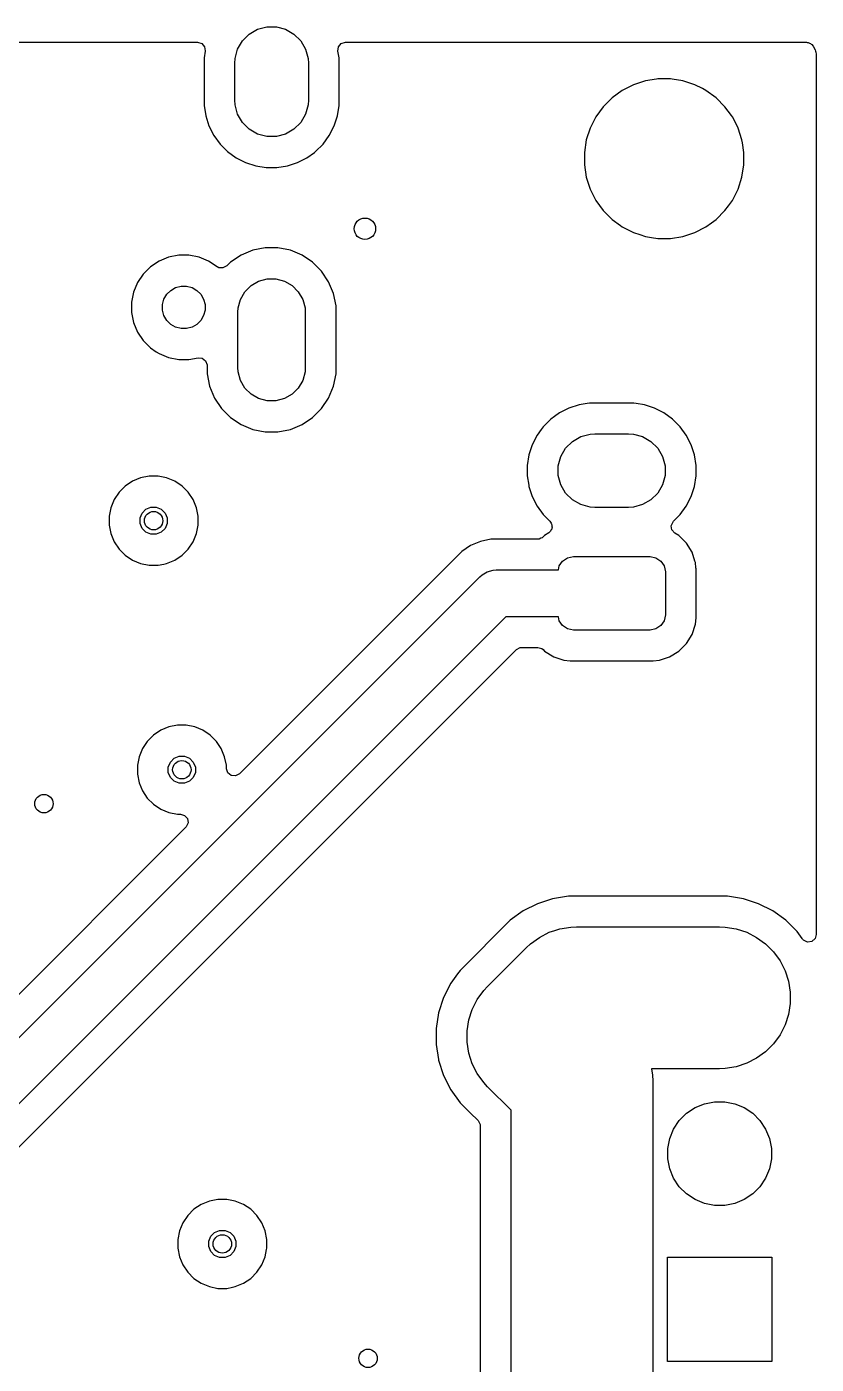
# Model space of a CAD drawing. Header units: inches. Extents: x 5.12 to 6.15, y -4.12 to -1.79.
# Drawn here: x 5.643 to 6.15, y -2.644 to -1.785 of the extents above; entities that cross this region are included whole.
import ezdxf

# ---------------------------------------------------------------- set-up
doc = ezdxf.new("R2010")
doc.units = ezdxf.units.IN
doc.header["$MEASUREMENT"] = 0
doc.layers.add('In2.Cu', color=33, linetype='CONTINUOUS', true_color=0xce7d2c)

msp = doc.modelspace()

# ---------------------------------------------------------------- linework, layer by layer
at = {"layer": 'In2.Cu', "linetype": 'CONTINUOUS'}
for p, q in [((5.79104, -1.78694), (5.797, -1.78534)), ((5.797, -1.78534), (5.80316, -1.78534)), ((5.80316, -1.78534), (5.80912, -1.78694)), ((5.78134, -1.79438), (5.7857, -1.79002)), ((5.7857, -1.79002), (5.79104, -1.78694)), ((5.80912, -1.78694), (5.81446, -1.79002)), ((5.81446, -1.79002), (5.81882, -1.79438)), ((5.50737, -1.79528), (5.75263, -1.79528)), ((5.75263, -1.79528), (5.75527, -1.79605)), ((5.75527, -1.79605), (5.75707, -1.79813)), ((5.75745, -1.80092), (5.75675, -1.80535)), ((5.75707, -1.79813), (5.75746, -1.80085)), ((5.75746, -1.80085), (5.75745, -1.80092)), ((5.77666, -1.80568), (5.77825, -1.79972)), ((5.77825, -1.79972), (5.78134, -1.79438)), ((5.81882, -1.79438), (5.8219, -1.79972)), ((5.8219, -1.79972), (5.8235, -1.80568)), ((5.8427, -1.80092), (5.84306, -1.79819)), ((5.84341, -1.80535), (5.8427, -1.80092)), ((5.84306, -1.79819), (5.84483, -1.79609)), ((5.84483, -1.79609), (5.84746, -1.79528)), ((5.84746, -1.79528), (5.84753, -1.79528)), ((5.84753, -1.79528), (6.14335, -1.79528)), ((6.14335, -1.79528), (6.14388, -1.79543)), ((6.14388, -1.79543), (6.14443, -1.7954)), ((6.14443, -1.7954), (6.14518, -1.79581)), ((6.14518, -1.79581), (6.14599, -1.79605)), ((6.14599, -1.79605), (6.1464, -1.79649)), ((6.1464, -1.79649), (6.14684, -1.79674)), ((6.14684, -1.79674), (6.14766, -1.79786)), ((6.14766, -1.79786), (6.14884, -1.80006)), ((6.14884, -1.80006), (6.1492, -1.80094)), ((6.1492, -1.80094), (6.1494, -1.80158)), ((6.1494, -1.80158), (6.14961, -1.80299)), ((5.75675, -1.80535), (5.75675, -1.83579)), ((5.77646, -1.80876), (5.77666, -1.80568)), ((5.77646, -1.83238), (5.77646, -1.80876)), ((5.8235, -1.80568), (5.8237, -1.80876)), ((5.8237, -1.80876), (5.8237, -1.83238)), ((5.84341, -1.83579), (5.84341, -1.80535)), ((6.14961, -1.80299), (6.14961, -2.36799)), ((6.04701, -1.81895), (6.04001, -1.82006)), ((6.04797, -1.8188), (6.04701, -1.81895)), ((6.05603, -1.8188), (6.04797, -1.8188)), ((6.05712, -1.81897), (6.05603, -1.8188)), ((6.06399, -1.82006), (6.05712, -1.81897)), ((6.02516, -1.82621), (6.01865, -1.83095)), ((6.03235, -1.82255), (6.02516, -1.82621)), ((6.04001, -1.82006), (6.03235, -1.82255)), ((6.07165, -1.82255), (6.06399, -1.82006)), ((6.07659, -1.82507), (6.07165, -1.82255)), ((6.07884, -1.82621), (6.07659, -1.82507)), ((6.08535, -1.83095), (6.07884, -1.82621)), ((6.07884, -1.82621), (6.07884, -1.82621)), ((6.07884, -1.82621), (6.07884, -1.82621)), ((5.75675, -1.83579), (5.75782, -1.84253)), ((5.77666, -1.83547), (5.77646, -1.83238)), ((5.77825, -1.84142), (5.77666, -1.83547)), ((5.8235, -1.83547), (5.8219, -1.84142)), ((5.8237, -1.83238), (5.8235, -1.83547)), ((5.84234, -1.84253), (5.84341, -1.83579)), ((6.01295, -1.83665), (6.00821, -1.84316)), ((6.01865, -1.83095), (6.01295, -1.83665)), ((6.09105, -1.83665), (6.08535, -1.83095)), ((6.09514, -1.84227), (6.09105, -1.83665)), ((5.75782, -1.84253), (5.75993, -1.84901)), ((5.78134, -1.84676), (5.77825, -1.84142)), ((5.8219, -1.84142), (5.81882, -1.84676)), ((5.84023, -1.84901), (5.84234, -1.84253)), ((6.00821, -1.84316), (6.00455, -1.85035)), ((6.09579, -1.84316), (6.09514, -1.84227)), ((6.09812, -1.84774), (6.09579, -1.84316)), ((5.75993, -1.84901), (5.76302, -1.85509)), ((5.7857, -1.85112), (5.78134, -1.84676)), ((5.79104, -1.85421), (5.7857, -1.85112)), ((5.797, -1.8558), (5.79104, -1.85421)), ((5.80912, -1.85421), (5.80316, -1.8558)), ((5.81446, -1.85112), (5.80912, -1.85421)), ((5.81882, -1.84676), (5.81446, -1.85112)), ((5.83714, -1.85509), (5.84023, -1.84901)), ((6.00455, -1.85035), (6.00206, -1.85801)), ((6.09945, -1.85035), (6.09812, -1.84774)), ((6.10194, -1.85801), (6.09945, -1.85035)), ((5.76302, -1.85509), (5.76703, -1.86061)), ((5.76703, -1.86061), (5.77185, -1.86543)), ((5.80316, -1.8558), (5.797, -1.8558)), ((5.8283, -1.86543), (5.83313, -1.86061)), ((5.83313, -1.86061), (5.83714, -1.85509)), ((6.00206, -1.85801), (6.0008, -1.86597)), ((6.10223, -1.85981), (6.10194, -1.85801)), ((6.1032, -1.86597), (6.10223, -1.85981)), ((5.77185, -1.86543), (5.77737, -1.86944)), ((5.77737, -1.86944), (5.78345, -1.87253)), ((5.81671, -1.87253), (5.82279, -1.86944)), ((5.82279, -1.86944), (5.82756, -1.86597)), ((5.82756, -1.86597), (5.8283, -1.86543)), ((6.0008, -1.86597), (6.0008, -1.87403)), ((6.1032, -1.87403), (6.1032, -1.86597)), ((5.78345, -1.87253), (5.78993, -1.87464)), ((5.78993, -1.87464), (5.79667, -1.87571)), ((5.79667, -1.87571), (5.79667, -1.87571)), ((5.79667, -1.87571), (5.80349, -1.87571)), ((5.80349, -1.87571), (5.81022, -1.87464)), ((5.80349, -1.87571), (5.80349, -1.87571)), ((5.81022, -1.87464), (5.81671, -1.87253)), ((6.0008, -1.87403), (6.00206, -1.88199)), ((6.10194, -1.88199), (6.1032, -1.87403)), ((6.00206, -1.88199), (6.00455, -1.88965)), ((6.09945, -1.88965), (6.10194, -1.88199)), ((6.00455, -1.88965), (6.00821, -1.89684)), ((6.00821, -1.89684), (6.01295, -1.90335)), ((6.09334, -1.90021), (6.09579, -1.89684)), ((6.09579, -1.89684), (6.09945, -1.88965)), ((6.01295, -1.90335), (6.01865, -1.90905)), ((6.08536, -1.90905), (6.09105, -1.90336)), ((6.09105, -1.90335), (6.09334, -1.90021)), ((6.09105, -1.90336), (6.09105, -1.90335)), ((6.09105, -1.90335), (6.09105, -1.90335)), ((6.01865, -1.90905), (6.02393, -1.9129)), ((6.02393, -1.9129), (6.02516, -1.91379)), ((6.02516, -1.91379), (6.02974, -1.91612)), ((6.07165, -1.91745), (6.07884, -1.91379)), ((6.07884, -1.91379), (6.0825, -1.91113)), ((6.0825, -1.91113), (6.08535, -1.90905)), ((6.08535, -1.90905), (6.08535, -1.90905)), ((6.08535, -1.90905), (6.08536, -1.90905)), ((6.02974, -1.91612), (6.03235, -1.91745)), ((6.03235, -1.91745), (6.03235, -1.91745)), ((6.03235, -1.91745), (6.03235, -1.91745)), ((6.03235, -1.91745), (6.03645, -1.91878)), ((6.03645, -1.91878), (6.04001, -1.91994)), ((6.04001, -1.91994), (6.04399, -1.92057)), ((6.04399, -1.92057), (6.04797, -1.9212)), ((6.04797, -1.9212), (6.04797, -1.9212)), ((6.04797, -1.9212), (6.05603, -1.9212)), ((6.05603, -1.9212), (6.06399, -1.91994)), ((6.05603, -1.9212), (6.05603, -1.9212)), ((6.06399, -1.91994), (6.07165, -1.91745)), ((5.78801, -1.92883), (5.78049, -1.93195)), ((5.78802, -1.92883), (5.78801, -1.92883)), ((5.79601, -1.92724), (5.78802, -1.92883)), ((5.80415, -1.92724), (5.79601, -1.92724)), ((5.79601, -1.92724), (5.79601, -1.92724)), ((5.81214, -1.92883), (5.80415, -1.92724)), ((5.80415, -1.92724), (5.80415, -1.92724)), ((5.81967, -1.93195), (5.81214, -1.92883)), ((5.81214, -1.92883), (5.81214, -1.92883)), ((5.72243, -1.93944), (5.71777, -1.94411)), ((5.72792, -1.93578), (5.72243, -1.93944)), ((5.73401, -1.93326), (5.72792, -1.93578)), ((5.74048, -1.93197), (5.73401, -1.93326)), ((5.73401, -1.93326), (5.73401, -1.93326)), ((5.74708, -1.93197), (5.74048, -1.93197)), ((5.74048, -1.93197), (5.74048, -1.93197)), ((5.75355, -1.93326), (5.74708, -1.93197)), ((5.74708, -1.93197), (5.74708, -1.93197)), ((5.75964, -1.93578), (5.75355, -1.93326)), ((5.75355, -1.93326), (5.75355, -1.93326)), ((5.76516, -1.93947), (5.75964, -1.93578)), ((5.75964, -1.93578), (5.75964, -1.93578)), ((5.76617, -1.93999), (5.76516, -1.93947)), ((5.76891, -1.94018), (5.76617, -1.93999)), ((5.77133, -1.93886), (5.76891, -1.94018)), ((5.77371, -1.93648), (5.77133, -1.93886)), ((5.78049, -1.93195), (5.77371, -1.93648)), ((5.8197, -1.93197), (5.81967, -1.93195)), ((5.82644, -1.93648), (5.8197, -1.93197)), ((5.8322, -1.94224), (5.82644, -1.93648)), ((5.71777, -1.94411), (5.71411, -1.94959)), ((5.7869, -1.95142), (5.79179, -1.9486)), ((5.79179, -1.9486), (5.79725, -1.94713)), ((5.79725, -1.94713), (5.80291, -1.94713)), ((5.80291, -1.94713), (5.80837, -1.9486)), ((5.80837, -1.9486), (5.81326, -1.95142)), ((5.83673, -1.94901), (5.8322, -1.94224)), ((5.8322, -1.94224), (5.8322, -1.94224)), ((5.71158, -1.95569), (5.7103, -1.96215)), ((5.71411, -1.94959), (5.71158, -1.95569)), ((5.71158, -1.95569), (5.71158, -1.95569)), ((5.73105, -1.96018), (5.73285, -1.95706)), ((5.73285, -1.95706), (5.73539, -1.95452)), ((5.73539, -1.95452), (5.73851, -1.95272)), ((5.73851, -1.95272), (5.74198, -1.95179)), ((5.74198, -1.95179), (5.74558, -1.95179)), ((5.74558, -1.95179), (5.74905, -1.95272)), ((5.74905, -1.95272), (5.75217, -1.95452)), ((5.75217, -1.95452), (5.75471, -1.95706)), ((5.75471, -1.95706), (5.75651, -1.96018)), ((5.78007, -1.96032), (5.7829, -1.95542)), ((5.7829, -1.95542), (5.7869, -1.95142)), ((5.81326, -1.95142), (5.81726, -1.95542)), ((5.81726, -1.95542), (5.82008, -1.96032)), ((5.83985, -1.95654), (5.83673, -1.94901)), ((5.84144, -1.96453), (5.83985, -1.95654)), ((5.7103, -1.96215), (5.7103, -1.96875)), ((5.73012, -1.96365), (5.73105, -1.96018)), ((5.73012, -1.96725), (5.73012, -1.96365)), ((5.75651, -1.96018), (5.75744, -1.96365)), ((5.75744, -1.96365), (5.75744, -1.96725)), ((5.77843, -1.9686), (5.77861, -1.96578)), ((5.77861, -1.96578), (5.78007, -1.96032)), ((5.82008, -1.96032), (5.82155, -1.96578)), ((5.82155, -1.96578), (5.82173, -1.9686)), ((5.84144, -2.00811), (5.84144, -1.96453)), ((5.7103, -1.96875), (5.71158, -1.97522)), ((5.73105, -1.97073), (5.73012, -1.96725)), ((5.73285, -1.97384), (5.73105, -1.97073)), ((5.73539, -1.97638), (5.73285, -1.97384)), ((5.75471, -1.97384), (5.75217, -1.97638)), ((5.75651, -1.97073), (5.75471, -1.97384)), ((5.75744, -1.96725), (5.75651, -1.97073)), ((5.77843, -2.00404), (5.77843, -1.9686)), ((5.82173, -1.9686), (5.82173, -2.00404)), ((5.71158, -1.97522), (5.71158, -1.97522)), ((5.71158, -1.97522), (5.71411, -1.98131)), ((5.71411, -1.98131), (5.71777, -1.9868)), ((5.73851, -1.97818), (5.73539, -1.97638)), ((5.74198, -1.97911), (5.73851, -1.97818)), ((5.74558, -1.97911), (5.74198, -1.97911)), ((5.74905, -1.97818), (5.74558, -1.97911)), ((5.75217, -1.97638), (5.74905, -1.97818)), ((5.71777, -1.9868), (5.72243, -1.99146)), ((5.72243, -1.99146), (5.72608, -1.9939)), ((5.72608, -1.9939), (5.72792, -1.99513)), ((5.72792, -1.99513), (5.73401, -1.99765)), ((5.73401, -1.99765), (5.74048, -1.99894)), ((5.74048, -1.99894), (5.74048, -1.99894)), ((5.74048, -1.99894), (5.74048, -1.99894)), ((5.74048, -1.99894), (5.74708, -1.99894)), ((5.74708, -1.99894), (5.75289, -1.99778)), ((5.74708, -1.99894), (5.74708, -1.99894)), ((5.75289, -1.99778), (5.75563, -1.99803)), ((5.75563, -1.99803), (5.7578, -1.99971)), ((5.7578, -1.99971), (5.75871, -2.00231)), ((5.75871, -2.00231), (5.75872, -2.00257)), ((5.75872, -2.00257), (5.75872, -2.00811)), ((5.75872, -2.00811), (5.76031, -2.0161)), ((5.77861, -2.00686), (5.77843, -2.00404)), ((5.78007, -2.01232), (5.77861, -2.00686)), ((5.82155, -2.00686), (5.82008, -2.01232)), ((5.82173, -2.00404), (5.82155, -2.00686)), ((5.83985, -2.0161), (5.84144, -2.00811)), ((5.76031, -2.0161), (5.76031, -2.0161)), ((5.76031, -2.0161), (5.76343, -2.02363)), ((5.7829, -2.01722), (5.78007, -2.01232)), ((5.7869, -2.02121), (5.7829, -2.01722)), ((5.81726, -2.01722), (5.81326, -2.02121)), ((5.82008, -2.01232), (5.81726, -2.01722)), ((5.83673, -2.02363), (5.83985, -2.0161)), ((5.76343, -2.02363), (5.76795, -2.0304)), ((5.79179, -2.02404), (5.7869, -2.02121)), ((5.79725, -2.0255), (5.79179, -2.02404)), ((5.80291, -2.0255), (5.79725, -2.0255)), ((5.80837, -2.02404), (5.80291, -2.0255)), ((5.81326, -2.02121), (5.80837, -2.02404)), ((5.8322, -2.0304), (5.83673, -2.02363)), ((5.76795, -2.0304), (5.77371, -2.03616)), ((5.82644, -2.03616), (5.8322, -2.0304)), ((5.98481, -2.0332), (5.98166, -2.03549)), ((5.99089, -2.03011), (5.98481, -2.0332)), ((5.99737, -2.028), (5.99089, -2.03011)), ((6.00255, -2.02718), (5.99737, -2.028)), ((6.00411, -2.02693), (6.00255, -2.02718)), ((6.03258, -2.02693), (6.00411, -2.02693)), ((6.03414, -2.02718), (6.03258, -2.02693)), ((6.03932, -2.028), (6.03414, -2.02718)), ((6.0458, -2.03011), (6.03932, -2.028)), ((6.03932, -2.028), (6.03932, -2.028)), ((6.03932, -2.028), (6.03932, -2.028)), ((6.05188, -2.0332), (6.0458, -2.03011)), ((6.0574, -2.03721), (6.05188, -2.0332)), ((5.77371, -2.03616), (5.77371, -2.03616)), ((5.77371, -2.03616), (5.78049, -2.04069)), ((5.78049, -2.04069), (5.78801, -2.0438)), ((5.81214, -2.0438), (5.81967, -2.04069)), ((5.81967, -2.04069), (5.82644, -2.03616)), ((5.97447, -2.04203), (5.97319, -2.0438)), ((5.97929, -2.03721), (5.97447, -2.04203)), ((5.97447, -2.04203), (5.97447, -2.04203)), ((5.97447, -2.04203), (5.97447, -2.04203)), ((5.98166, -2.03549), (5.97929, -2.03721)), ((5.97929, -2.03721), (5.97929, -2.03721)), ((5.97929, -2.03721), (5.97929, -2.03721)), ((6.06222, -2.04203), (6.0574, -2.03721)), ((6.06623, -2.04755), (6.06222, -2.04203)), ((5.78801, -2.0438), (5.79601, -2.04539)), ((5.79601, -2.04539), (5.79601, -2.04539)), ((5.79601, -2.04539), (5.79601, -2.04539)), ((5.79601, -2.04539), (5.80415, -2.04539)), ((5.80415, -2.04539), (5.81214, -2.0438)), ((5.80415, -2.04539), (5.80415, -2.04539)), ((5.97046, -2.04755), (5.96737, -2.05363)), ((5.97319, -2.0438), (5.97046, -2.04755)), ((5.98878, -2.05588), (5.99314, -2.05152)), ((5.99314, -2.05152), (5.99848, -2.04844)), ((5.99848, -2.04844), (6.00444, -2.04684)), ((6.00444, -2.04684), (6.00752, -2.04664)), ((6.00752, -2.04664), (6.02917, -2.04664)), ((6.02917, -2.04664), (6.03226, -2.04684)), ((6.03226, -2.04684), (6.03821, -2.04844)), ((6.03821, -2.04844), (6.04355, -2.05152)), ((6.04355, -2.05152), (6.04791, -2.05588)), ((6.06933, -2.05363), (6.06623, -2.04755)), ((5.96526, -2.06011), (5.96419, -2.06685)), ((5.96737, -2.05363), (5.96526, -2.06011)), ((5.9857, -2.06122), (5.98878, -2.05588)), ((6.04791, -2.05588), (6.051, -2.06122)), ((6.07143, -2.06011), (6.06933, -2.05363)), ((6.0725, -2.06685), (6.07143, -2.06011)), ((5.96419, -2.06685), (5.96419, -2.07367)), ((5.9841, -2.06718), (5.9857, -2.06122)), ((5.9841, -2.07334), (5.9841, -2.06718)), ((6.051, -2.06122), (6.05259, -2.06718)), ((6.05259, -2.06718), (6.05259, -2.07334)), ((6.0725, -2.07367), (6.0725, -2.06685)), ((5.71088, -2.07705), (5.7062, -2.08018)), ((5.71608, -2.0749), (5.71088, -2.07705)), ((5.71088, -2.07705), (5.71088, -2.07705)), ((5.7216, -2.0738), (5.71608, -2.0749)), ((5.71608, -2.0749), (5.71608, -2.0749)), ((5.72722, -2.0738), (5.7216, -2.0738)), ((5.7216, -2.0738), (5.7216, -2.0738)), ((5.73274, -2.0749), (5.72722, -2.0738)), ((5.72722, -2.0738), (5.72722, -2.0738)), ((5.73794, -2.07705), (5.73274, -2.0749)), ((5.73274, -2.0749), (5.73274, -2.0749)), ((5.74262, -2.08018), (5.73794, -2.07705)), ((5.73794, -2.07705), (5.73794, -2.07705)), ((5.96419, -2.07367), (5.96514, -2.07967)), ((5.9857, -2.0793), (5.9841, -2.07334)), ((6.05259, -2.07334), (6.051, -2.0793)), ((6.07143, -2.08041), (6.0725, -2.07367)), ((5.70222, -2.08415), (5.6991, -2.08883)), ((5.7062, -2.08018), (5.70222, -2.08415)), ((5.70222, -2.08415), (5.70222, -2.08415)), ((5.7062, -2.08018), (5.7062, -2.08018)), ((5.7466, -2.08415), (5.74262, -2.08018)), ((5.74262, -2.08018), (5.74262, -2.08018)), ((5.74972, -2.08883), (5.7466, -2.08415)), ((5.7466, -2.08415), (5.7466, -2.08415)), ((5.96514, -2.07967), (5.96526, -2.08041)), ((5.96526, -2.08041), (5.96737, -2.08689)), ((5.98878, -2.08464), (5.9857, -2.0793)), ((5.99314, -2.089), (5.98878, -2.08464)), ((6.04791, -2.08464), (6.04355, -2.089)), ((6.051, -2.0793), (6.04791, -2.08464)), ((6.06933, -2.08689), (6.07143, -2.08041)), ((5.69694, -2.09403), (5.69585, -2.09955)), ((5.6991, -2.08883), (5.69694, -2.09403)), ((5.69694, -2.09403), (5.69694, -2.09403)), ((5.6991, -2.08883), (5.6991, -2.08883)), ((5.71949, -2.095), (5.72268, -2.09367)), ((5.72268, -2.09367), (5.72614, -2.09367)), ((5.72614, -2.09367), (5.72933, -2.095)), ((5.75187, -2.09403), (5.74972, -2.08883)), ((5.74972, -2.08883), (5.74972, -2.08883)), ((5.74972, -2.08883), (5.74972, -2.08883)), ((5.75297, -2.09955), (5.75187, -2.09403)), ((5.75187, -2.09403), (5.75187, -2.09403)), ((5.75187, -2.09403), (5.75187, -2.09403)), ((5.96737, -2.08689), (5.97046, -2.09297)), ((5.97046, -2.09297), (5.97447, -2.09849)), ((5.99848, -2.09208), (5.99314, -2.089)), ((6.00444, -2.09368), (5.99848, -2.09208)), ((6.00752, -2.09388), (6.00444, -2.09368)), ((6.02917, -2.09388), (6.00752, -2.09388)), ((6.03226, -2.09368), (6.02917, -2.09388)), ((6.03821, -2.09208), (6.03226, -2.09368)), ((6.04355, -2.089), (6.03821, -2.09208)), ((6.06222, -2.09849), (6.06623, -2.09297)), ((6.06623, -2.09297), (6.06933, -2.08689)), ((5.69585, -2.09955), (5.69585, -2.09955)), ((5.69585, -2.09955), (5.69585, -2.10518)), ((5.71572, -2.10063), (5.71704, -2.09744)), ((5.71572, -2.10409), (5.71572, -2.10063)), ((5.71704, -2.09744), (5.71949, -2.095)), ((5.72933, -2.095), (5.73177, -2.09744)), ((5.73177, -2.09744), (5.7331, -2.10063)), ((5.7331, -2.10063), (5.7331, -2.10409)), ((5.75297, -2.10518), (5.75297, -2.09955)), ((5.97447, -2.09849), (5.97447, -2.09849)), ((5.97447, -2.09849), (5.97871, -2.10272)), ((5.97871, -2.10272), (5.97905, -2.10335)), ((6.05659, -2.10557), (6.05769, -2.10304)), ((6.05769, -2.10304), (6.05799, -2.10272)), ((6.05799, -2.10272), (6.06222, -2.09849)), ((5.69585, -2.10518), (5.69585, -2.10518)), ((5.69585, -2.10518), (5.69585, -2.10518)), ((5.69585, -2.10518), (5.69694, -2.11069)), ((5.69694, -2.11069), (5.69694, -2.11069)), ((5.69694, -2.11069), (5.6991, -2.11589)), ((5.71704, -2.10728), (5.71572, -2.10409)), ((5.71949, -2.10973), (5.71704, -2.10728)), ((5.72268, -2.11105), (5.71949, -2.10973)), ((5.72614, -2.11105), (5.72268, -2.11105)), ((5.72933, -2.10973), (5.72614, -2.11105)), ((5.73177, -2.10728), (5.72933, -2.10973)), ((5.7331, -2.10409), (5.73177, -2.10728)), ((5.74972, -2.11589), (5.75187, -2.11069)), ((5.75187, -2.11069), (5.75254, -2.10737)), ((5.75254, -2.10737), (5.75297, -2.10518)), ((5.97799, -2.11022), (5.97529, -2.11189)), ((5.97815, -2.1101), (5.97799, -2.11022)), ((5.97818, -2.11008), (5.97815, -2.1101)), ((5.97837, -2.10982), (5.97818, -2.11008)), ((5.97914, -2.10912), (5.97837, -2.10982)), ((5.97905, -2.10335), (5.97956, -2.10386)), ((5.9794, -2.10845), (5.97914, -2.10912)), ((5.97983, -2.10788), (5.9794, -2.10845)), ((5.97956, -2.10386), (5.9797, -2.10453)), ((5.9797, -2.10453), (5.98002, -2.10513)), ((5.97988, -2.10719), (5.97983, -2.10788)), ((5.98012, -2.10655), (5.97988, -2.10719)), ((5.98002, -2.10513), (5.97997, -2.10585)), ((5.97997, -2.10585), (5.98012, -2.10655)), ((6.05704, -2.10828), (6.05659, -2.10557)), ((6.05888, -2.11033), (6.05704, -2.10828)), ((6.0614, -2.11189), (6.05888, -2.11033)), ((5.6991, -2.11589), (5.6991, -2.11589)), ((5.6991, -2.11589), (5.70222, -2.12057)), ((5.7466, -2.12057), (5.74972, -2.11589)), ((5.92783, -2.11824), (5.92214, -2.12204)), ((5.93414, -2.11563), (5.92783, -2.11824)), ((5.94085, -2.1143), (5.93414, -2.11563)), ((5.93414, -2.11563), (5.93414, -2.11563)), ((5.97086, -2.1143), (5.94085, -2.1143)), ((5.9711, -2.11427), (5.97086, -2.1143)), ((5.97117, -2.11429), (5.9711, -2.11427)), ((5.97126, -2.11425), (5.97117, -2.11429)), ((5.97189, -2.11418), (5.97126, -2.11425)), ((5.97279, -2.11369), (5.97189, -2.11418)), ((5.97375, -2.11334), (5.97279, -2.11369)), ((5.97405, -2.11312), (5.97375, -2.11334)), ((5.97529, -2.11189), (5.97405, -2.11312)), ((6.06629, -2.11677), (6.0614, -2.11189)), ((6.0614, -2.11189), (6.0614, -2.11189)), ((6.06991, -2.12265), (6.06629, -2.11677)), ((5.70222, -2.12057), (5.70222, -2.12057)), ((5.70222, -2.12057), (5.7062, -2.12455)), ((5.7062, -2.12455), (5.7062, -2.12455)), ((5.7062, -2.12455), (5.71088, -2.12767)), ((5.71088, -2.12767), (5.71088, -2.12767)), ((5.71088, -2.12767), (5.71088, -2.12767)), ((5.71088, -2.12767), (5.71608, -2.12983)), ((5.73274, -2.12983), (5.73794, -2.12767)), ((5.73794, -2.12767), (5.74262, -2.12455)), ((5.74262, -2.12455), (5.7466, -2.12057)), ((5.92214, -2.12204), (5.77942, -2.26477)), ((5.92214, -2.12204), (5.92214, -2.12204)), ((5.98465, -2.13145), (5.98678, -2.12826)), ((5.98678, -2.12826), (5.98997, -2.12613)), ((5.98997, -2.12613), (5.99374, -2.12538)), ((5.99374, -2.12538), (6.04295, -2.12538)), ((6.04295, -2.12538), (6.04672, -2.12613)), ((6.04672, -2.12613), (6.04991, -2.12826)), ((6.04991, -2.12826), (6.05205, -2.13145)), ((6.0718, -2.12834), (6.06991, -2.12265)), ((6.07209, -2.1292), (6.0718, -2.12834)), ((5.71608, -2.12983), (5.71608, -2.12983)), ((5.71608, -2.12983), (5.71608, -2.12983)), ((5.71608, -2.12983), (5.7216, -2.13093)), ((5.7216, -2.13093), (5.7216, -2.13093)), ((5.7216, -2.13093), (5.72722, -2.13093)), ((5.72722, -2.13093), (5.73094, -2.13019)), ((5.73094, -2.13019), (5.73274, -2.12983)), ((5.93366, -2.13839), (5.93514, -2.1371)), ((5.93514, -2.1371), (5.93737, -2.13581)), ((5.93514, -2.1371), (5.93514, -2.1371)), ((5.93737, -2.13581), (5.93853, -2.13514)), ((5.93853, -2.13514), (5.94231, -2.13413)), ((5.94231, -2.13413), (5.94427, -2.134)), ((5.94231, -2.13413), (5.94231, -2.13413)), ((5.94427, -2.134), (5.98414, -2.134)), ((5.98414, -2.134), (5.98465, -2.13145)), ((6.05205, -2.13145), (6.0528, -2.13522)), ((6.0528, -2.13522), (6.0528, -2.16278)), ((6.07243, -2.13258), (6.07209, -2.1292)), ((6.07209, -2.1292), (6.07209, -2.1292)), ((6.0725, -2.13325), (6.07243, -2.13258)), ((6.0725, -2.16475), (6.0725, -2.13325)), ((5.41063, -2.66142), (5.93366, -2.13839)), ((6.0528, -2.16278), (6.05205, -2.16655)), ((5.95048, -2.164), (5.43624, -2.67824)), ((5.98414, -2.164), (5.95048, -2.164)), ((5.98465, -2.16655), (5.98414, -2.164)), ((5.98678, -2.16974), (5.98465, -2.16655)), ((5.98997, -2.17187), (5.98678, -2.16974)), ((5.99374, -2.17262), (5.98997, -2.17187)), ((6.04672, -2.17187), (6.04295, -2.17262)), ((6.04991, -2.16974), (6.04672, -2.17187)), ((6.05205, -2.16655), (6.04991, -2.16974)), ((6.06991, -2.17535), (6.07209, -2.1688)), ((6.07209, -2.1688), (6.0725, -2.16475)), ((6.04295, -2.17262), (5.99374, -2.17262)), ((6.06629, -2.18123), (6.06991, -2.17535)), ((5.573, -2.56935), (5.95721, -2.18513)), ((5.95721, -2.18513), (5.95963, -2.18382)), ((5.95963, -2.18382), (5.96067, -2.1837)), ((5.96067, -2.1837), (5.97086, -2.1837)), ((5.97086, -2.1837), (5.9735, -2.18448)), ((5.9735, -2.18448), (5.97431, -2.18513)), ((5.97431, -2.18513), (5.97529, -2.18611)), ((5.97529, -2.18611), (5.98117, -2.18974)), ((6.05552, -2.18974), (6.0614, -2.18611)), ((6.0614, -2.18611), (6.06629, -2.18123)), ((5.98117, -2.18974), (5.98772, -2.19191)), ((5.98772, -2.19191), (5.99177, -2.19233)), ((5.99177, -2.19233), (6.04492, -2.19233)), ((6.04492, -2.19233), (6.04897, -2.19191)), ((6.04897, -2.19191), (6.05552, -2.18974)), ((5.72431, -2.24002), (5.72033, -2.244)), ((5.72899, -2.23689), (5.72431, -2.24002)), ((5.72431, -2.24002), (5.72431, -2.24002)), ((5.73419, -2.23474), (5.72899, -2.23689)), ((5.72899, -2.23689), (5.72899, -2.23689)), ((5.73971, -2.23364), (5.73419, -2.23474)), ((5.73419, -2.23474), (5.73419, -2.23474)), ((5.74533, -2.23364), (5.73971, -2.23364)), ((5.73971, -2.23364), (5.73971, -2.23364)), ((5.75085, -2.23474), (5.74533, -2.23364)), ((5.74533, -2.23364), (5.74533, -2.23364)), ((5.75605, -2.23689), (5.75085, -2.23474)), ((5.75085, -2.23474), (5.75085, -2.23474)), ((5.76073, -2.24002), (5.75605, -2.23689)), ((5.75605, -2.23689), (5.75605, -2.23689)), ((5.76471, -2.244), (5.76073, -2.24002)), ((5.76073, -2.24002), (5.76073, -2.24002)), ((5.71721, -2.24868), (5.71505, -2.25387)), ((5.72033, -2.244), (5.71721, -2.24867)), ((5.71721, -2.24867), (5.71721, -2.24868)), ((5.72033, -2.244), (5.72033, -2.244)), ((5.76783, -2.24867), (5.76471, -2.244)), ((5.76471, -2.244), (5.76471, -2.244)), ((5.76783, -2.24868), (5.76783, -2.24867)), ((5.76999, -2.25387), (5.76783, -2.24868)), ((5.76783, -2.24868), (5.76783, -2.24868)), ((5.71505, -2.25387), (5.71396, -2.25939)), ((5.71505, -2.25387), (5.71505, -2.25387)), ((5.73383, -2.26048), (5.73515, -2.25728)), ((5.73515, -2.25728), (5.7376, -2.25484)), ((5.7376, -2.25484), (5.74079, -2.25352)), ((5.74079, -2.25352), (5.74425, -2.25352)), ((5.74425, -2.25352), (5.74744, -2.25484)), ((5.74744, -2.25484), (5.74989, -2.25728)), ((5.74989, -2.25728), (5.75121, -2.26048)), ((5.77108, -2.25939), (5.76999, -2.25387)), ((5.76999, -2.25387), (5.76999, -2.25387)), ((5.76999, -2.25387), (5.76999, -2.25387)), ((5.71396, -2.25939), (5.71396, -2.25939)), ((5.71396, -2.25939), (5.71396, -2.26502)), ((5.71396, -2.26502), (5.71396, -2.26502)), ((5.71396, -2.26502), (5.71396, -2.26502)), ((5.71396, -2.26502), (5.71505, -2.27054)), ((5.73383, -2.26393), (5.73383, -2.26048)), ((5.73515, -2.26713), (5.73383, -2.26393)), ((5.75121, -2.26393), (5.74989, -2.26713)), ((5.75121, -2.26048), (5.75121, -2.26393)), ((5.77108, -2.26132), (5.77108, -2.25939)), ((5.7711, -2.26167), (5.77108, -2.26132)), ((5.77206, -2.26424), (5.7711, -2.26167)), ((5.77426, -2.26589), (5.77206, -2.26424)), ((5.777, -2.26609), (5.77426, -2.26589)), ((5.77942, -2.26477), (5.777, -2.26609)), ((5.71505, -2.27054), (5.71505, -2.27054)), ((5.71505, -2.27054), (5.71721, -2.27573)), ((5.7376, -2.26957), (5.73515, -2.26713)), ((5.74079, -2.27089), (5.7376, -2.26957)), ((5.74425, -2.27089), (5.74079, -2.27089)), ((5.74744, -2.26957), (5.74425, -2.27089)), ((5.74989, -2.26713), (5.74744, -2.26957)), ((5.71721, -2.27573), (5.71721, -2.27573)), ((5.71721, -2.27573), (5.72033, -2.28041)), ((5.72033, -2.28041), (5.72033, -2.28041)), ((5.72033, -2.28041), (5.72431, -2.28439)), ((5.72431, -2.28439), (5.72431, -2.28439)), ((5.72431, -2.28439), (5.72899, -2.28752)), ((5.72899, -2.28752), (5.72899, -2.28752)), ((5.72899, -2.28752), (5.72899, -2.28752)), ((5.72899, -2.28752), (5.73419, -2.28967)), ((5.73419, -2.28967), (5.73419, -2.28967)), ((5.73419, -2.28967), (5.73419, -2.28967)), ((5.73419, -2.28967), (5.73971, -2.29077)), ((5.73971, -2.29077), (5.74163, -2.29077)), ((5.74163, -2.29077), (5.74427, -2.29154)), ((5.74427, -2.29154), (5.74607, -2.29362)), ((5.74509, -2.2991), (5.39428, -2.64991)), ((5.74532, -2.29885), (5.74509, -2.2991)), ((5.74647, -2.29634), (5.74532, -2.29885)), ((5.74607, -2.29362), (5.74647, -2.29634)), ((5.99059, -2.3434), (5.98046, -2.34501)), ((6.09273, -2.3434), (5.99059, -2.3434)), ((5.99059, -2.3434), (5.99059, -2.3434)), ((6.10287, -2.34501), (6.09273, -2.3434)), ((6.09273, -2.3434), (6.09273, -2.3434)), ((5.9707, -2.34818), (5.96155, -2.35284)), ((5.98046, -2.34501), (5.9707, -2.34818)), ((5.9707, -2.34818), (5.9707, -2.34818)), ((5.9707, -2.34818), (5.9707, -2.34818)), ((5.98046, -2.34501), (5.98046, -2.34501)), ((5.98046, -2.34501), (5.98046, -2.34501)), ((6.11263, -2.34818), (6.10287, -2.34501)), ((6.10287, -2.34501), (6.10287, -2.34501)), ((6.12177, -2.35284), (6.11263, -2.34818)), ((5.95325, -2.35887), (5.92113, -2.39099)), ((5.96155, -2.35284), (5.95325, -2.35887)), ((5.95325, -2.35887), (5.95325, -2.35887)), ((6.13008, -2.35887), (6.12177, -2.35284)), ((6.13733, -2.36613), (6.13008, -2.35887)), ((5.97195, -2.36981), (5.97831, -2.36657)), ((5.97831, -2.36657), (5.9819, -2.3654)), ((5.9819, -2.3654), (5.9851, -2.36436)), ((5.9851, -2.36436), (5.99216, -2.36325)), ((5.99216, -2.36325), (5.99573, -2.36311)), ((5.99573, -2.36311), (6.0876, -2.36311)), ((6.0876, -2.36311), (6.09117, -2.36325)), ((6.09117, -2.36325), (6.09822, -2.36436)), ((6.09822, -2.36436), (6.10501, -2.36657)), ((6.10501, -2.36657), (6.11137, -2.36981)), ((6.14061, -2.37063), (6.13733, -2.36613)), ((6.14961, -2.36799), (6.14883, -2.37063)), ((5.93869, -2.40129), (5.96355, -2.37643)), ((5.96355, -2.37643), (5.96618, -2.37401)), ((5.96618, -2.37401), (5.97195, -2.36981)), ((6.11137, -2.36981), (6.11715, -2.37401)), ((6.11715, -2.37401), (6.1222, -2.37906)), ((6.14077, -2.37086), (6.14061, -2.37063)), ((6.14153, -2.37168), (6.14077, -2.37086)), ((6.14403, -2.37283), (6.14153, -2.37168)), ((6.14675, -2.37243), (6.14403, -2.37283)), ((6.14883, -2.37063), (6.14675, -2.37243)), ((6.1222, -2.37906), (6.12639, -2.38483)), ((6.12639, -2.38483), (6.12963, -2.39119)), ((5.9195, -2.39323), (5.9151, -2.39929)), ((5.92113, -2.39099), (5.9195, -2.39323)), ((5.92113, -2.39099), (5.92113, -2.39099)), ((5.92113, -2.39099), (5.92113, -2.39099)), ((6.12963, -2.39119), (6.13184, -2.39798)), ((5.9151, -2.39929), (5.91044, -2.40843)), ((5.9151, -2.39929), (5.9151, -2.39929)), ((5.93627, -2.40391), (5.93869, -2.40129)), ((6.13184, -2.39798), (6.13296, -2.40504)), ((5.91044, -2.40843), (5.90727, -2.4182)), ((5.91044, -2.40843), (5.91044, -2.40843)), ((5.91044, -2.40843), (5.91044, -2.40843)), ((5.92883, -2.41605), (5.93207, -2.40969)), ((5.93207, -2.40969), (5.93627, -2.40391)), ((6.13296, -2.41218), (6.13184, -2.41923)), ((6.13296, -2.40504), (6.13296, -2.41218)), ((5.90727, -2.4182), (5.90566, -2.42833)), ((5.90727, -2.4182), (5.90727, -2.4182)), ((5.90727, -2.4182), (5.90727, -2.4182)), ((5.92662, -2.42284), (5.92883, -2.41605)), ((6.13184, -2.41923), (6.12963, -2.42602)), ((5.90566, -2.42833), (5.90566, -2.4386)), ((5.92551, -2.42989), (5.92662, -2.42284)), ((6.12963, -2.42602), (6.12639, -2.43238)), ((5.92551, -2.43703), (5.92551, -2.42989)), ((5.92662, -2.44409), (5.92551, -2.43703)), ((6.12639, -2.43238), (6.1222, -2.43816)), ((5.90566, -2.4386), (5.90717, -2.44811)), ((5.92883, -2.45088), (5.92662, -2.44409)), ((6.11715, -2.4432), (6.11137, -2.4474)), ((6.1222, -2.43816), (6.11715, -2.4432)), ((5.90717, -2.44811), (5.90727, -2.44873)), ((5.90727, -2.44873), (5.91044, -2.45849)), ((5.93207, -2.45724), (5.92883, -2.45088)), ((6.0876, -2.45411), (6.04395, -2.45411)), ((6.04395, -2.45411), (6.04461, -2.45828)), ((6.09117, -2.45397), (6.0876, -2.45411)), ((6.09822, -2.45285), (6.09117, -2.45397)), ((6.10501, -2.45064), (6.09822, -2.45285)), ((6.11137, -2.4474), (6.10501, -2.45064)), ((5.91044, -2.45849), (5.9151, -2.46764)), ((5.93627, -2.46301), (5.93207, -2.45724)), ((5.93869, -2.46564), (5.93627, -2.46301)), ((6.04461, -2.45828), (6.04475, -2.46185)), ((6.04475, -2.46185), (6.04475, -3.01337)), ((5.9151, -2.46764), (5.92113, -2.47594)), ((5.95375, -2.48069), (5.93869, -2.46564)), ((5.92113, -2.47594), (5.92758, -2.48239)), ((5.95375, -3.01337), (5.95375, -2.48069)), ((6.06637, -2.48274), (6.07182, -2.47909)), ((6.07182, -2.47909), (6.07788, -2.47658)), ((6.07788, -2.47658), (6.08432, -2.4753)), ((6.08432, -2.4753), (6.09088, -2.4753)), ((6.09088, -2.4753), (6.09731, -2.47658)), ((6.09731, -2.47658), (6.10337, -2.47909)), ((6.10337, -2.47909), (6.10883, -2.48274)), ((5.92758, -2.48239), (5.93261, -2.48743)), ((5.93261, -2.48743), (5.93393, -2.48984)), ((6.05809, -2.49283), (6.06173, -2.48738)), ((6.06173, -2.48738), (6.06637, -2.48274)), ((6.10883, -2.48274), (6.11347, -2.48738)), ((6.11347, -2.48738), (6.11711, -2.49283)), ((5.93393, -2.48984), (5.93404, -2.49088)), ((5.93404, -2.49088), (5.93404, -2.80474)), ((6.05557, -2.49889), (6.05809, -2.49283)), ((6.11711, -2.49283), (6.11962, -2.49889)), ((6.05429, -2.50533), (6.05557, -2.49889)), ((6.05429, -2.51189), (6.05429, -2.50533)), ((6.11962, -2.49889), (6.1209, -2.50533)), ((6.1209, -2.50533), (6.1209, -2.51189)), ((6.05557, -2.51832), (6.05429, -2.51189)), ((6.1209, -2.51189), (6.11962, -2.51832)), ((6.05809, -2.52438), (6.05557, -2.51832)), ((6.11962, -2.51832), (6.11711, -2.52438)), ((6.06173, -2.52984), (6.05809, -2.52438)), ((6.06637, -2.53447), (6.06173, -2.52984)), ((6.11347, -2.52984), (6.10883, -2.53447)), ((6.11711, -2.52438), (6.11347, -2.52984)), ((5.76017, -2.53907), (5.75497, -2.54122)), ((5.76569, -2.53797), (5.76017, -2.53907)), ((5.76017, -2.53907), (5.76017, -2.53907)), ((5.77132, -2.53797), (5.76569, -2.53797)), ((5.76569, -2.53797), (5.76569, -2.53797)), ((5.77684, -2.53907), (5.77132, -2.53797)), ((5.77132, -2.53797), (5.77132, -2.53797)), ((5.78203, -2.54122), (5.77684, -2.53907)), ((5.77684, -2.53907), (5.77684, -2.53907)), ((6.07182, -2.53812), (6.06637, -2.53447)), ((6.07788, -2.54063), (6.07182, -2.53812)), ((6.08432, -2.54191), (6.07788, -2.54063)), ((6.09731, -2.54063), (6.09088, -2.54191)), ((6.10337, -2.53812), (6.09731, -2.54063)), ((6.10883, -2.53447), (6.10337, -2.53812)), ((5.74632, -2.54833), (5.74319, -2.55301)), ((5.7503, -2.54435), (5.74632, -2.54833)), ((5.74632, -2.54833), (5.74632, -2.54833)), ((5.75497, -2.54122), (5.7503, -2.54435)), ((5.7503, -2.54435), (5.7503, -2.54435)), ((5.75497, -2.54122), (5.75497, -2.54122)), ((5.78671, -2.54435), (5.78203, -2.54122)), ((5.78203, -2.54122), (5.78203, -2.54122)), ((5.79069, -2.54833), (5.78671, -2.54435)), ((5.78671, -2.54435), (5.78671, -2.54435)), ((5.79382, -2.55301), (5.79069, -2.54833)), ((5.79069, -2.54833), (5.79069, -2.54833)), ((6.09088, -2.54191), (6.08432, -2.54191)), ((5.74104, -2.5582), (5.73994, -2.56372)), ((5.74319, -2.55301), (5.74104, -2.5582)), ((5.74104, -2.5582), (5.74104, -2.5582)), ((5.74319, -2.55301), (5.74319, -2.55301)), ((5.76358, -2.55917), (5.76678, -2.55785)), ((5.76678, -2.55785), (5.77023, -2.55785)), ((5.77023, -2.55785), (5.77343, -2.55917)), ((5.79386, -2.5531), (5.79382, -2.55301)), ((5.79382, -2.55301), (5.79382, -2.55301)), ((5.79597, -2.5582), (5.79386, -2.5531)), ((5.79707, -2.56372), (5.79597, -2.5582)), ((5.79597, -2.5582), (5.79597, -2.5582)), ((5.79597, -2.5582), (5.79597, -2.5582)), ((5.73994, -2.56372), (5.73994, -2.56372)), ((5.73994, -2.56372), (5.73994, -2.56935)), ((5.75982, -2.56481), (5.76114, -2.56161)), ((5.75982, -2.56826), (5.75982, -2.56481)), ((5.76114, -2.56161), (5.76358, -2.55917)), ((5.77343, -2.55917), (5.77587, -2.56161)), ((5.77587, -2.56161), (5.77719, -2.56481)), ((5.77719, -2.56481), (5.77719, -2.56826)), ((5.79707, -2.56935), (5.79707, -2.56372)), ((5.73994, -2.56935), (5.73994, -2.56935)), ((5.73994, -2.56935), (5.73994, -2.56935)), ((5.73994, -2.56935), (5.74104, -2.57487)), ((5.74104, -2.57487), (5.74104, -2.57487)), ((5.74104, -2.57487), (5.74319, -2.58006)), ((5.76114, -2.57146), (5.75982, -2.56826)), ((5.76358, -2.5739), (5.76114, -2.57146)), ((5.76678, -2.57522), (5.76358, -2.5739)), ((5.77023, -2.57522), (5.76678, -2.57522)), ((5.77343, -2.5739), (5.77023, -2.57522)), ((5.77587, -2.57146), (5.77343, -2.5739)), ((5.77719, -2.56826), (5.77587, -2.57146)), ((5.79382, -2.58007), (5.79597, -2.57487)), ((5.79597, -2.57487), (5.79692, -2.57009)), ((5.79692, -2.57009), (5.79707, -2.56935)), ((6.05413, -2.64207), (6.05413, -2.57514)), ((6.05413, -2.57514), (6.12106, -2.57514)), ((6.12106, -2.57514), (6.12106, -2.64207)), ((5.74319, -2.58006), (5.74319, -2.58007)), ((5.74319, -2.58007), (5.74632, -2.58474)), ((5.79069, -2.58474), (5.79382, -2.58007)), ((5.74632, -2.58474), (5.74632, -2.58474)), ((5.74632, -2.58474), (5.7503, -2.58872)), ((5.7503, -2.58872), (5.7503, -2.58872)), ((5.7503, -2.58872), (5.75497, -2.59185)), ((5.75497, -2.59185), (5.75497, -2.59185)), ((5.75497, -2.59185), (5.75497, -2.59185)), ((5.75497, -2.59185), (5.76017, -2.594)), ((5.77684, -2.594), (5.78203, -2.59185)), ((5.78203, -2.59185), (5.78671, -2.58872)), ((5.78671, -2.58872), (5.79069, -2.58474)), ((5.76017, -2.594), (5.76017, -2.594)), ((5.76017, -2.594), (5.76017, -2.594)), ((5.76017, -2.594), (5.76569, -2.5951)), ((5.76569, -2.5951), (5.76569, -2.5951)), ((5.76569, -2.5951), (5.77132, -2.5951)), ((5.77132, -2.5951), (5.77503, -2.59436)), ((5.77503, -2.59436), (5.77684, -2.594)), ((6.12106, -2.64207), (6.05413, -2.64207))]:
    msp.add_line(p, q, dxfattribs=at)
at = {"layer": 'In2.Cu'}
for centre, radius in [((5.86, -1.915), 0.00689), ((5.72441, -2.10236), 0.00591), ((5.74252, -2.2622), 0.00591), ((5.654, -2.284), 0.00591), ((5.7685, -2.56654), 0.00591), ((5.862, -2.64), 0.00591)]:
    msp.add_circle(centre, radius, dxfattribs=at)

doc.saveas('drawing.dxf')
